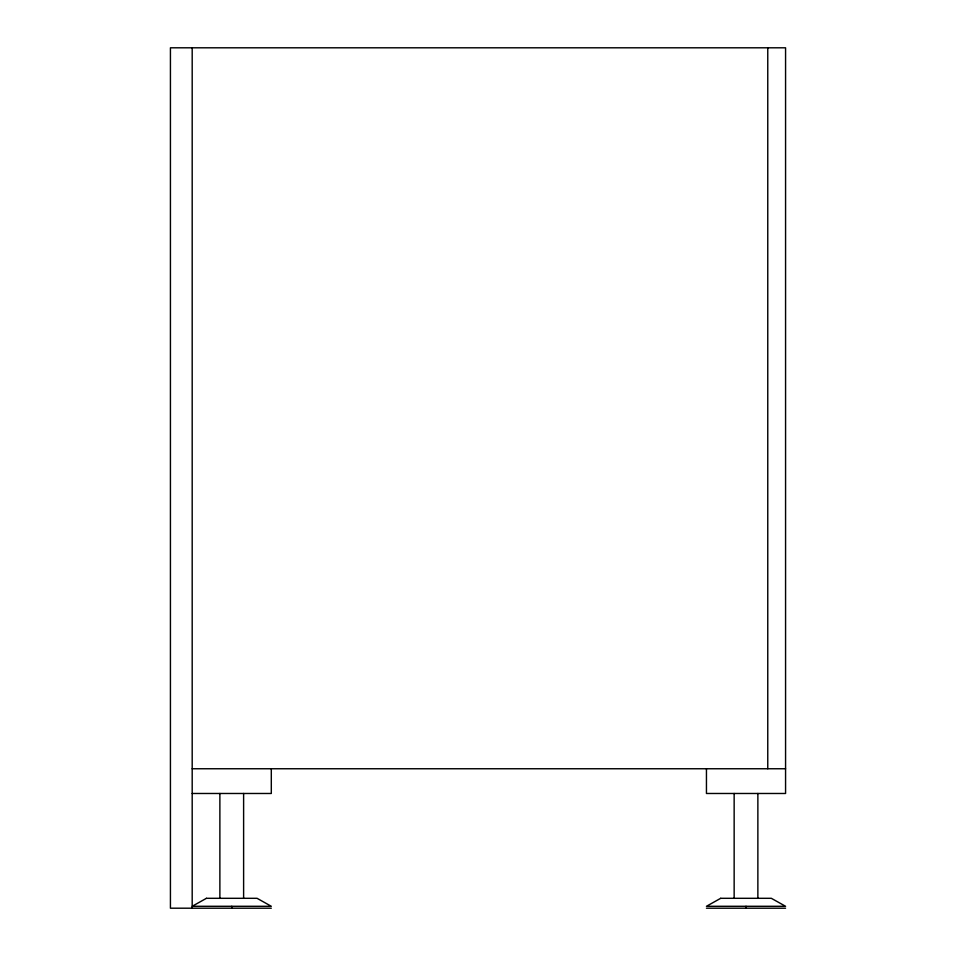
<?xml version="1.0" encoding="UTF-8"?>
<svg xmlns="http://www.w3.org/2000/svg" width="956" height="956" viewBox="0 0 956 956"><rect width="100%" height="100%" fill="white"/><g stroke="black" fill="none" stroke-linecap="round" stroke-linejoin="round"><path stroke-width="1.43" d="M192.192 768.755L785.569 768.755M192.192 793.48L271.301 793.48L271.301 768.755M271.301 908.2L170.431 908.2L170.431 47.8L785.569 47.8L785.569 793.48L706.448 793.48L706.448 768.755M706.448 908.2L785.569 908.2M767.764 47.8L767.764 768.755M757.869 793.48L757.869 898.305M746.015 906.288L746.015 908.2M734.148 793.48L734.148 898.305M243.613 793.48L243.613 898.305M231.746 906.288L231.746 908.2M219.88 793.48L219.88 898.305M192.192 47.8L192.192 908.2M206.436 898.305L192.192 906.288L271.301 906.288L257.056 898.305L206.436 898.305M720.693 898.305L706.448 906.288L785.569 906.288L771.325 898.305L720.693 898.305"/></g></svg>
